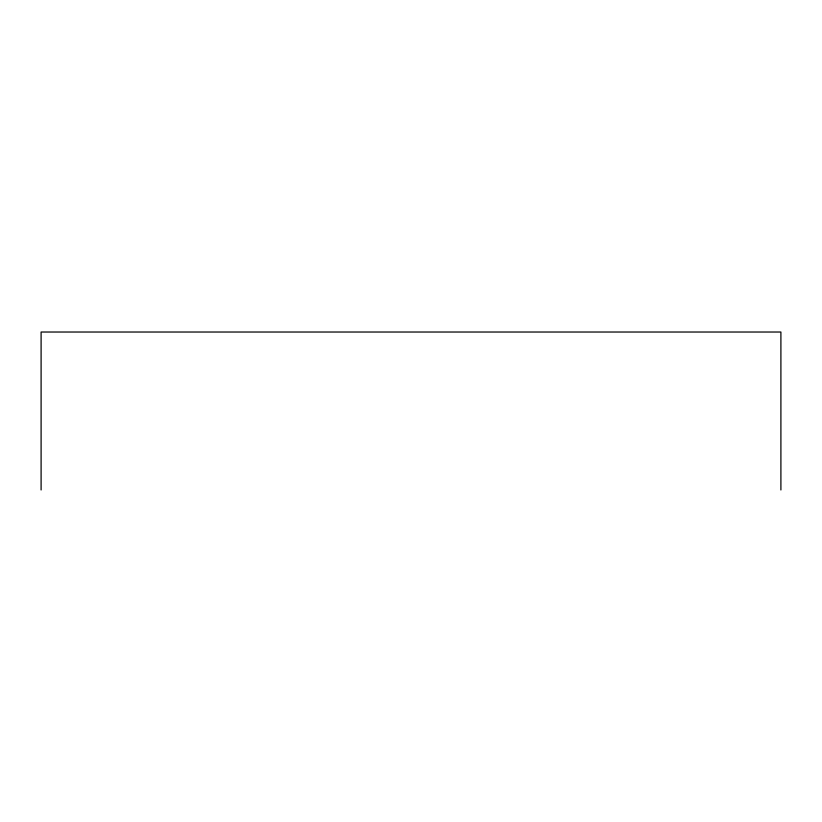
<?xml version="1.0" encoding="UTF-8"?>
<svg xmlns="http://www.w3.org/2000/svg" width="822" height="822" viewBox="0 0 822 822"><rect width="100%" height="100%" fill="white"/><g stroke="black" fill="none" stroke-linecap="round" stroke-linejoin="round"><path stroke-width="1.23" d="M780.9 489.974L780.9 332.026L41.1 332.026L41.1 489.974"/></g></svg>
